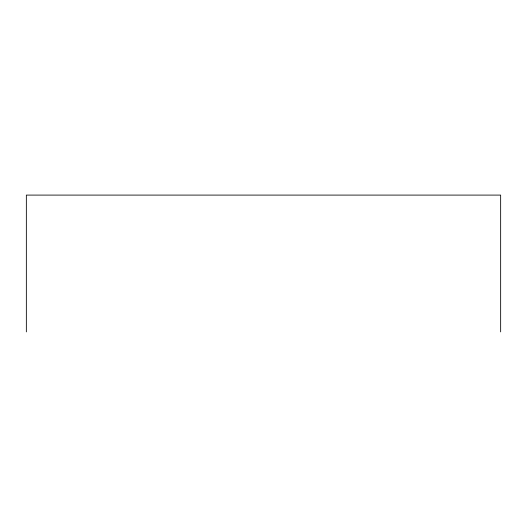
<?xml version="1.0" encoding="UTF-8"?>
<svg xmlns="http://www.w3.org/2000/svg" width="527" height="527" viewBox="0 0 527 527"><rect width="100%" height="100%" fill="white"/><g stroke="black" fill="none" stroke-linecap="round" stroke-linejoin="round"><path stroke-width="0.79" d="M500.65 331.905L500.65 195.095L26.35 195.095L26.35 331.905"/></g></svg>
